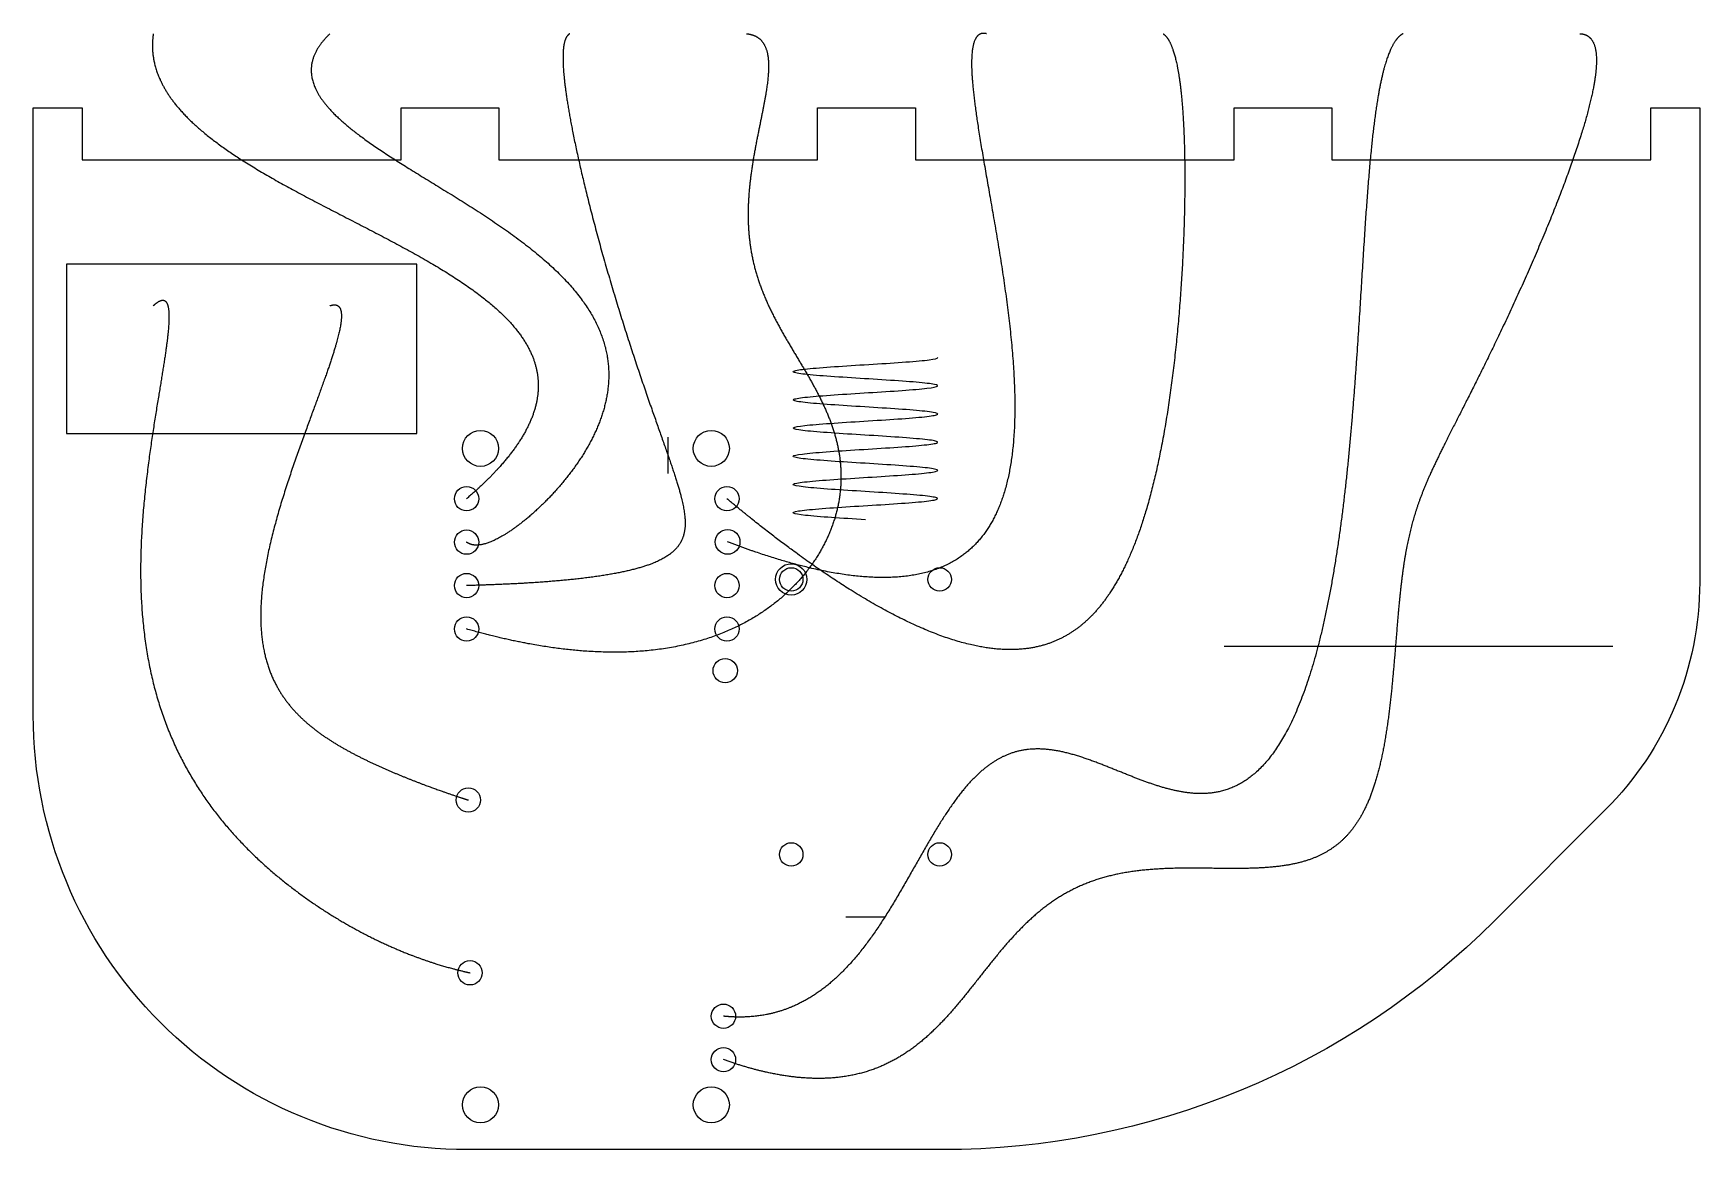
# Model space of a CAD drawing. Header units: millimetres. Extents: x -96 to 0, y -60 to 4.3.
import ezdxf

# ---------------------------------------------------------------- set-up
doc = ezdxf.new("R2010")
doc.units = ezdxf.units.MM
doc.layers.get('0').update_dxf_attribs({"linetype": 'CONTINUOUS'})

msp = doc.modelspace()

# ---------------------------------------------------------------- linework, layer by layer
for p, q in [((-59.433, -21.057), (-59.433, -18.977)), ((-27.397, -31.002), (-4.997, -31)), ((-49.185, -46.601), (-46.935, -46.601))]:
    msp.add_line(p, q)
msp.add_lwpolyline([(-11.818, -46.82, -0.198912), (-43.638, -60), (-70.999, -60, -0.414214), (-95.999, -35), (-95.999, 0), (-95.998, 0), (-93.185, 0), (-93.185, -3), (-74.813, -3), (-74.813, 0), (-69.185, 0), (-69.185, -3), (-50.813, -3), (-50.813, 0), (-45.185, 0), (-45.185, -3), (-26.813, -3), (-26.813, 0), (-21.185, 0), (-21.185, -3), (-2.813, -3), (-2.813, 0), (0.002, 0), (0.002, -27.337, -0.198912), (-5.417, -40.419)], format="xyb", close=True)
msp.add_lwpolyline([(-94.097, -9), (-94.097, -18.75), (-73.902, -18.75), (-73.902, -9)], close=True)
for centre, radius in [((-70.239, -19.616), 1.038), ((-56.939, -19.616), 1.038), ((-71.039, -22.516), 0.7), ((-56.039, -22.516), 0.7), ((-71.039, -25.016), 0.7), ((-56, -25), 0.713), ((-71.039, -27.516), 0.7), ((-56.039, -27.516), 0.7), ((-52.335, -27.161), 0.9), ((-52.335, -27.161), 0.675), ((-43.785, -27.161), 0.675), ((-71.039, -30.016), 0.7), ((-56.039, -30.016), 0.7), ((-56.139, -32.416), 0.7), ((-70.939, -39.866), 0.7), ((-52.335, -43.001), 0.675), ((-43.785, -43.001), 0.675), ((-70.839, -49.816), 0.7), ((-56.239, -52.316), 0.7), ((-56.239, -54.816), 0.7), ((-70.239, -57.416), 1.038), ((-56.939, -57.416), 1.038)]:
    msp.add_circle(centre, radius)
for points, degree in [([(-89.086, 4.262, -4.219), (-89.137, 3.921, -3.923), (-89.176, 3.244, -3.355), (-89.043, 2.237, -2.574), (-88.485, 0.915, -1.676), (-87.146, -0.706, -0.794), (-85.189, -2.296, -0.155), (-82.68, -3.865, 0.252), (-79.761, -5.426, 0.45), (-76.644, -6.999, 0.482), (-73.577, -8.608, 0.395), (-70.823, -10.277, 0.241), (-68.629, -12.031, 0.07), (-67.202, -13.888, -0.076), (-66.673, -15.86, -0.169), (-67.094, -17.951, -0.194), (-68.199, -19.719, -0.154), (-69.454, -21.097, -0.09), (-70.479, -22.04, -0.032), (-71.039, -22.516)], 5), ([(-78.911, 4.262, -4.219), (-79.164, 4.022, -3.925), (-79.596, 3.539, -3.36), (-80.021, 2.803, -2.583), (-80.141, 1.795, -1.689), (-79.553, 0.49, -0.811), (-78.259, -0.864, -0.167), (-76.338, -2.278, 0.253), (-73.944, -3.768, 0.474), (-71.297, -5.356, 0.533), (-68.648, -7.06, 0.475), (-66.257, -8.895, 0.345), (-64.356, -10.863, 0.189), (-63.126, -12.949, 0.045), (-62.667, -15.117, -0.06), (-62.959, -17.3, -0.112), (-63.864, -19.403, -0.116), (-65.183, -21.321, -0.085), (-66.686, -22.949, -0.037), (-68.155, -24.192, 0.007), (-69.426, -24.986, 0.033), (-70.221, -25.239, 0.034), (-70.682, -25.212, 0.022), (-70.93, -25.098, 0.008), (-71.039, -25.016)], 5), ([(-65.086, 4.262, -4.221), (-65.168, 4.225, -3.9), (-65.311, 4.096, -3.287), (-65.462, 3.74, -2.451), (-65.536, 2.935, -1.505), (-65.416, 1.384, -0.604), (-65.087, -0.687, 0.022), (-64.559, -3.219, 0.393), (-63.857, -6.099, 0.547), (-63.014, -9.179, 0.537), (-62.076, -12.294, 0.421), (-61.1, -15.278, 0.256), (-60.154, -17.988, 0.095), (-59.318, -20.312, -0.023), (-58.685, -22.2, -0.078), (-58.359, -23.671, -0.075), (-58.444, -24.789, -0.032), (-59.033, -25.637, 0.025), (-60.188, -26.283, 0.074), (-61.943, -26.775, 0.103), (-64.312, -27.14, 0.103), (-66.699, -27.343, 0.078), (-68.762, -27.448, 0.045), (-70.26, -27.497, 0.016), (-71.039, -27.516)], 5), ([(-54.911, 4.262, -4.221), (-54.723, 4.243, -3.849), (-54.381, 4.163, -3.143), (-53.975, 3.914, -2.202), (-53.646, 3.327, -1.182), (-53.576, 2.175, -0.294), (-53.797, 0.631, 0.231), (-54.202, -1.238, 0.442), (-54.624, -3.328, 0.424), (-54.884, -5.523, 0.27), (-54.829, -7.714, 0.075), (-54.366, -9.819, -0.085), (-53.515, -11.812, -0.17), (-52.407, -13.72, -0.176), (-51.235, -15.596, -0.123), (-50.213, -17.5, -0.043), (-49.538, -19.473, 0.031), (-49.341, -21.514, 0.075), (-49.672, -23.569, 0.083), (-50.524, -25.554, 0.061), (-51.857, -27.372, 0.02), (-53.613, -28.926, -0.027), (-55.74, -30.146, -0.068), (-58.201, -30.982, -0.096), (-60.969, -31.407, -0.106), (-64.026, -31.408, -0.095), (-66.694, -31.065, -0.068), (-68.819, -30.616, -0.038), (-70.29, -30.23, -0.013), (-71.039, -30.016)], 5), ([(-17.086, 4.262, -4.224), (-17.211, 4.2, -3.894), (-17.453, 4.012, -3.262), (-17.788, 3.533, -2.402), (-18.182, 2.504, -1.432), (-18.586, 0.569, -0.51), (-18.911, -1.995, 0.132), (-19.176, -5.139, 0.515), (-19.409, -8.781, 0.678), (-19.649, -12.81, 0.672), (-19.941, -17.088, 0.551), (-20.332, -21.457, 0.371), (-20.871, -25.746, 0.183), (-21.602, -29.768, 0.027), (-22.564, -33.332, -0.069), (-23.789, -36.241, -0.103), (-25.295, -38.32, -0.086), (-27.079, -39.463, -0.043), (-29.114, -39.672, 0.003), (-31.34, -39.107, 0.032), (-33.657, -38.125, 0.039), (-35.95, -37.182, 0.028), (-38.112, -36.723, 0.008), (-40.069, -37.084, -0.01), (-41.805, -38.366, -0.02), (-43.368, -40.426, -0.021), (-44.839, -42.981, -0.015), (-46.316, -45.676, -0.004), (-47.894, -48.165, 0.007), (-49.64, -50.198, 0.014), (-51.594, -51.634, 0.016), (-53.336, -52.25, 0.012), (-54.747, -52.403, 0.007), (-55.734, -52.368, 0.003), (-56.239, -52.316)], 5), ([(-6.911, 4.262, -4.225), (-6.735, 4.257, -3.879), (-6.423, 4.186, -3.219), (-6.076, 3.896, -2.327), (-5.854, 3.14, -1.335), (-5.973, 1.593, -0.42), (-6.468, -0.511, 0.185), (-7.297, -3.08, 0.513), (-8.389, -5.965, 0.614), (-9.658, -8.987, 0.551), (-11.008, -11.967, 0.392), (-12.347, -14.743, 0.202), (-13.59, -17.204, 0.035), (-14.672, -19.304, -0.073), (-15.557, -21.106, -0.111), (-16.239, -22.754, -0.092), (-16.734, -24.419, -0.041), (-17.076, -26.258, 0.012), (-17.313, -28.358, 0.047), (-17.5, -30.699, 0.057), (-17.697, -33.188, 0.046), (-17.971, -35.685, 0.023), (-18.393, -38.032, 0), (-19.033, -40.079, -0.014), (-19.965, -41.715, -0.017), (-21.248, -42.876, -0.011), (-22.911, -43.558, -0.002), (-24.936, -43.825, 0.007), (-27.24, -43.824, 0.011), (-29.692, -43.755, 0.01), (-32.144, -43.831, 0.007), (-34.461, -44.238, 0.002), (-36.543, -45.098, -0.002), (-38.362, -46.423, -0.005), (-39.964, -48.112, -0.006), (-41.437, -50.001, -0.004), (-42.897, -51.888, -0.002), (-44.461, -53.571, 0.001), (-46.223, -54.886, 0.003), (-48.247, -55.729, 0.004), (-50.568, -56.039, 0.004), (-52.677, -55.836, 0.003), (-54.402, -55.426, 0.002), (-55.616, -55.039, 0.001), (-56.239, -54.816)], 5), ([(-30.911, 4.262, -4.223), (-30.804, 4.191, -3.865), (-30.602, 3.983, -3.182), (-30.331, 3.472, -2.263), (-30.037, 2.391, -1.247), (-29.783, 0.379, -0.324), (-29.649, -2.26, 0.265), (-29.64, -5.439, 0.557), (-29.766, -9.015, 0.613), (-30.04, -12.811, 0.506), (-30.477, -16.632, 0.314), (-31.096, -20.281, 0.11), (-31.919, -23.582, -0.05), (-32.969, -26.392, -0.134), (-34.274, -28.618, -0.141), (-35.861, -30.206, -0.089), (-37.752, -31.125, -0.007), (-39.966, -31.366, 0.076), (-42.509, -30.933, 0.139), (-45.384, -29.834, 0.17), (-48.587, -28.083, 0.16), (-51.408, -26.171, 0.118), (-53.667, -24.454, 0.067), (-55.238, -23.183, 0.024), (-56.039, -22.516)], 5), ([(-41.086, 4.262, -4.222), (-41.241, 4.301, -3.856), (-41.516, 4.294, -3.157), (-41.823, 4.025, -2.212), (-42.021, 3.146, -1.161), (-41.923, 1.184, -0.197), (-41.517, -1.592, 0.426), (-40.897, -5.044, 0.741), (-40.208, -8.945, 0.802), (-39.626, -13.026, 0.678), (-39.337, -16.998, 0.442), (-39.519, -20.579, 0.164), (-40.328, -23.528, -0.094), (-41.868, -25.675, -0.286), (-44.183, -26.934, -0.384), (-47.286, -27.275, -0.376), (-50.391, -26.815, -0.281), (-53.063, -26.064, -0.16), (-54.996, -25.385, -0.057), (-56, -25)], 5), ([(-89.087, -11.4, -5.493), (-88.944, -11.266, -5.02), (-88.686, -11.068, -4.121), (-88.386, -10.987, -2.911), (-88.156, -11.311, -1.575), (-88.146, -12.43, -0.368), (-88.381, -14.235, 0.397), (-88.793, -16.648, 0.768), (-89.268, -19.542, 0.827), (-89.679, -22.762, 0.669), (-89.892, -26.142, 0.398), (-89.793, -29.519, 0.106), (-89.298, -32.755, -0.13), (-88.379, -35.752, -0.269), (-87.064, -38.458, -0.305), (-85.416, -40.85, -0.253), (-83.521, -42.933, -0.146), (-81.466, -44.722, -0.02), (-79.334, -46.238, 0.089), (-77.181, -47.5, 0.157), (-75.037, -48.522, 0.17), (-73.342, -49.153, 0.133), (-72.085, -49.524, 0.077), (-71.253, -49.727, 0.028), (-70.839, -49.816)], 5), ([(-78.912, -11.4, -5.494), (-78.78, -11.355, -5.089), (-78.55, -11.317, -4.314), (-78.303, -11.412, -3.255), (-78.168, -11.843, -2.052), (-78.323, -12.888, -0.896), (-78.779, -14.422, -0.081), (-79.489, -16.398, 0.415), (-80.363, -18.727, 0.637), (-81.28, -21.286, 0.647), (-82.108, -23.935, 0.515), (-82.716, -26.533, 0.313), (-82.993, -28.953, 0.108), (-82.863, -31.098, -0.051), (-82.306, -32.915, -0.135), (-81.364, -34.41, -0.146), (-80.122, -35.625, -0.102), (-78.678, -36.617, -0.03), (-77.131, -37.45, 0.042), (-75.552, -38.172, 0.09), (-73.98, -38.809, 0.104), (-72.746, -39.264, 0.083), (-71.836, -39.576, 0.049), (-71.237, -39.772, 0.018), (-70.939, -39.866)], 5), ([(-48.06, -23.726), (-48.737, -23.684), (-50.091, -23.6), (-51.649, -23.474), (-52.367, -23.347), (-52.079, -23.221), (-50.852, -23.095), (-48.972, -22.969), (-46.88, -22.843), (-45.063, -22.717), (-43.946, -22.59), (-43.791, -22.464), (-44.633, -22.338), (-46.276, -22.212), (-48.335, -22.086), (-50.331, -21.959), (-51.796, -21.833), (-52.387, -21.707), (-51.968, -21.581), (-50.636, -21.455), (-48.701, -21.329), (-46.617, -21.202), (-44.87, -21.076), (-43.868, -20.95), (-43.846, -20.824), (-44.808, -20.698), (-46.53, -20.571), (-48.61, -20.445), (-50.561, -20.319), (-51.928, -20.193), (-52.39, -20.067), (-51.841, -19.941), (-50.409, -19.814), (-48.427, -19.688), (-46.36, -19.562), (-44.69, -19.436), (-43.807, -19.31), (-43.918, -19.183), (-44.997, -19.057), (-46.791, -18.931), (-48.882, -18.805), (-50.781, -18.679), (-52.044, -18.553), (-52.376, -18.426), (-51.699, -18.3), (-50.172, -18.174), (-48.152, -18.048), (-46.11, -17.922), (-44.523, -17.795), (-43.763, -17.669), (-44.007, -17.543), (-45.198, -17.417), (-47.058, -17.291), (-49.151, -17.165), (-50.99, -17.038), (-52.144, -16.912), (-52.344, -16.786), (-51.542, -16.66), (-49.927, -16.534), (-47.876, -16.407), (-45.868, -16.281), (-44.371, -16.155), (-43.737, -16.029), (-44.113, -15.903), (-45.411, -15.777), (-47.328, -15.65), (-49.416, -15.524), (-51.187, -15.398), (-52.227, -15.272), (-52.294, -15.146), (-51.371, -15.019), (-49.675, -14.893), (-47.601, -14.767), (-45.634, -14.641), (-44.234, -14.515), (-43.897, -14.431), (-43.897, -14.389)], 3)]:
    msp.add_open_spline(points, degree=degree)

doc.saveas('drawing.dxf')
